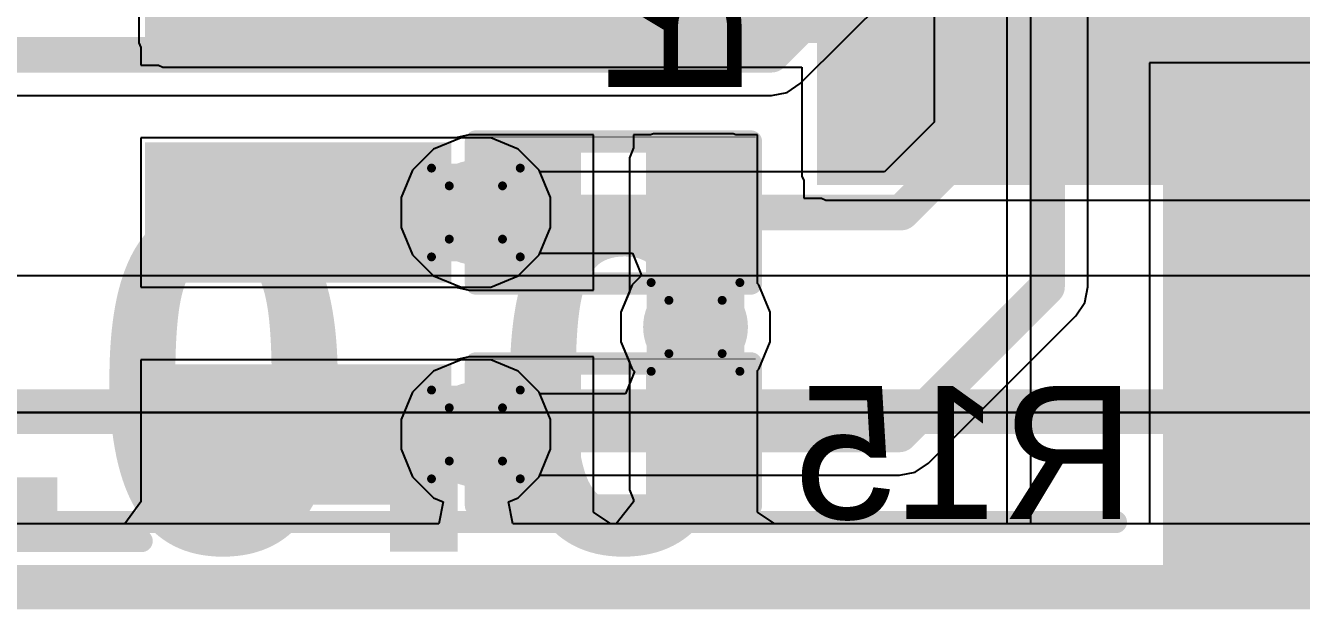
# Model space of a CAD drawing. Header units: inches. Extents: x -6 to 5433, y -4 to 5447.
# Drawn here: x 34.29 to 41.59, y -3.63 to -0.29 of the extents above; entities that cross this region are included whole.
import ezdxf

# ---------------------------------------------------------------- set-up
doc = ezdxf.new("R2010")
doc.units = ezdxf.units.IN
for name, color, linetype in [('Board_outline', 216, 'Continuous'), ('Bottom Layer', 5, 'Continuous'), ('Bottom Overlay', 54, 'Continuous'), ('Bottom Paste', 16, 'Continuous'), ('Bottom Solder', 6, 'Continuous'), ('Drill Drawing', 1, 'Continuous'), ('Ground', 16, 'Continuous'), ('Mechanical 4', 56, 'Continuous'), ('Power', 76, 'Continuous'), ('Top Layer', 1, 'Continuous'), ('Top Overlay', 2, 'Continuous'), ('Top Paste', 8, 'Continuous'), ('Top Solder', 216, 'Continuous'), ('Via Holes', 16, 'Continuous')]:
    doc.layers.add(name, color=color, linetype=linetype)
doc.styles.add('Arial', font='', dxfattribs={"height": 0.2})
doc.styles.add('Arial_Bold', font='', dxfattribs={"height": 0.2})
doc.styles.get('Arial').set_extended_font_data('Arial')
doc.styles.get('Arial_Bold').set_extended_font_data('Arial', bold=True)

# ---------------------------------------------------------------- blocks, each defined once
blk = doc.blocks.new('SOIC_8_0_154___3_90___W______B_25')
at = {"layer": 'Bottom Layer'}
for points in [[(3.475, 0.935), (3.475, 0.335), (1.925, 0.335), (1.925, 0.935)], [(3.475, -0.335), (3.475, -0.935), (1.925, -0.935), (1.925, -0.335)], [(3.475, -1.605), (3.475, -2.205), (1.925, -2.205), (1.925, -1.605)]]:
    blk.add_hatch(color=5, dxfattribs=at).paths.add_polyline_path(points)
at = {"layer": 'Bottom Paste'}
for points in [[(3.475, 0.935), (3.475, 0.335), (1.925, 0.335), (1.925, 0.935)], [(3.475, -0.335), (3.475, -0.935), (1.925, -0.935), (1.925, -0.335)], [(3.475, -1.605), (3.475, -2.205), (1.925, -2.205), (1.925, -1.605)]]:
    blk.add_hatch(color=16, dxfattribs=at).paths.add_polyline_path(points)
at = {"layer": 'Bottom Solder'}
for points in [[(3.5766, 1.0366), (3.5766, 0.2334), (1.8234, 0.2334), (1.8234, 1.0366)], [(3.5766, -0.2334), (3.5766, -1.0366), (1.8234, -1.0366), (1.8234, -0.2334)], [(3.5766, -1.5034), (3.5766, -2.3066), (1.8234, -2.3066), (1.8234, -1.5034)]]:
    blk.add_hatch(color=6, dxfattribs=at).paths.add_polyline_path(points)
at = {"layer": 'Bottom Overlay'}
blk.add_lwpolyline([(-1.8288, -2.5146, 0.127, 0.127, 0), (1.8034, -2.5146, 0.127, 0.127, 0)], format="xyseb", dxfattribs=at)
blk.add_lwpolyline([(1.7716, -2.5146, 0.0635, 0.0635, 1), (1.8352, -2.5146, 0.0635, 0.0635, 1)], format="xyseb", close=True, dxfattribs=at)
blk = doc.blocks.new('R___0402_B_28')
at = {"layer": 'Bottom Layer'}
for points in [[(-0.2413, 0.3175), (-0.2413, -0.3175), (-0.6985, -0.3175), (-0.6985, 0.3175)], [(0.6985, 0.3175), (0.6985, -0.3175), (0.2413, -0.3175), (0.2413, 0.3175)]]:
    blk.add_hatch(color=5, dxfattribs=at).paths.add_polyline_path(points)
at = {"layer": 'Bottom Paste'}
for points in [[(-0.2413, 0.3175), (-0.2413, -0.3175), (-0.6985, -0.3175), (-0.6985, 0.3175)], [(0.6985, 0.3175), (0.6985, -0.3175), (0.2413, -0.3175), (0.2413, 0.3175)]]:
    blk.add_hatch(color=16, dxfattribs=at).paths.add_polyline_path(points)
at = {"layer": 'Bottom Solder'}
for points in [[(-0.1863, 0.3725), (-0.1863, -0.3725), (-0.7535, -0.3725), (-0.7535, 0.3725)], [(0.7535, 0.3725), (0.7535, -0.3725), (0.1863, -0.3725), (0.1863, 0.3725)]]:
    blk.add_hatch(color=6, dxfattribs=at).paths.add_polyline_path(points)
at = {"layer": 'Bottom Overlay'}
for points in [[(-0.7874, -0.4064, 0.127, 0.127, 0), (-0.7874, 0.4064, 0.127, 0.127, 0)], [(-0.7874, 0.4064, 0.127, 0.127, 0), (0.7874, 0.4064, 0.127, 0.127, 0)], [(0.7874, -0.4064, 0.127, 0.127, 0), (0.7874, 0.4064, 0.127, 0.127, 0)], [(-0.8128, 0.4318, 0.00323, 0.00323, 0), (0.8128, 0.4318, 0.00323, 0.00323, 0)], [(-0.7874, -0.4064, 0.127, 0.127, 0), (0.7874, -0.4064, 0.127, 0.127, 0)]]:
    blk.add_lwpolyline(points, format="xyseb", dxfattribs=at)
for points in [[(-0.8191, 0.4064, 0.0635, 0.0635, 1), (-0.7556, 0.4064, 0.0635, 0.0635, 1)], [(-0.8191, 0.4064, 0.0635, 0.0635, 1), (-0.7556, 0.4064, 0.0635, 0.0635, 1)], [(0.7556, 0.4064, 0.0635, 0.0635, 1), (0.8191, 0.4064, 0.0635, 0.0635, 1)], [(0.7556, 0.4064, 0.0635, 0.0635, 1), (0.8191, 0.4064, 0.0635, 0.0635, 1)], [(-0.8136, 0.4318, 0.00161, 0.00161, 1), (-0.812, 0.4318, 0.00161, 0.00161, 1)], [(0.812, 0.4318, 0.00161, 0.00161, 1), (0.8136, 0.4318, 0.00161, 0.00161, 1)], [(-0.8191, -0.4064, 0.0635, 0.0635, 1), (-0.7556, -0.4064, 0.0635, 0.0635, 1)], [(-0.8191, -0.4064, 0.0635, 0.0635, 1), (-0.7556, -0.4064, 0.0635, 0.0635, 1)], [(0.7556, -0.4064, 0.0635, 0.0635, 1), (0.8191, -0.4064, 0.0635, 0.0635, 1)], [(0.7556, -0.4064, 0.0635, 0.0635, 1), (0.8191, -0.4064, 0.0635, 0.0635, 1)]]:
    blk.add_lwpolyline(points, format="xyseb", close=True, dxfattribs=at)
blk = doc.blocks.new('R___0402_B_29')
at = {"layer": 'Bottom Layer'}
for points in [[(-0.2413, 0.3175), (-0.2413, -0.3175), (-0.6985, -0.3175), (-0.6985, 0.3175)], [(0.6985, 0.3175), (0.6985, -0.3175), (0.2413, -0.3175), (0.2413, 0.3175)]]:
    blk.add_hatch(color=5, dxfattribs=at).paths.add_polyline_path(points)
at = {"layer": 'Bottom Paste'}
for points in [[(-0.2413, 0.3175), (-0.2413, -0.3175), (-0.6985, -0.3175), (-0.6985, 0.3175)], [(0.6985, 0.3175), (0.6985, -0.3175), (0.2413, -0.3175), (0.2413, 0.3175)]]:
    blk.add_hatch(color=16, dxfattribs=at).paths.add_polyline_path(points)
at = {"layer": 'Bottom Solder'}
for points in [[(-0.1863, 0.3725), (-0.1863, -0.3725), (-0.7535, -0.3725), (-0.7535, 0.3725)], [(0.7535, 0.3725), (0.7535, -0.3725), (0.1863, -0.3725), (0.1863, 0.3725)]]:
    blk.add_hatch(color=6, dxfattribs=at).paths.add_polyline_path(points)
at = {"layer": 'Bottom Overlay'}
for points in [[(-0.7874, -0.4064, 0.127, 0.127, 0), (-0.7874, 0.4064, 0.127, 0.127, 0)], [(-0.7874, 0.4064, 0.127, 0.127, 0), (0.7874, 0.4064, 0.127, 0.127, 0)], [(0.7874, -0.4064, 0.127, 0.127, 0), (0.7874, 0.4064, 0.127, 0.127, 0)], [(-0.8128, 0.4318, 0.00323, 0.00323, 0), (0.8128, 0.4318, 0.00323, 0.00323, 0)], [(-0.7874, -0.4064, 0.127, 0.127, 0), (0.7874, -0.4064, 0.127, 0.127, 0)]]:
    blk.add_lwpolyline(points, format="xyseb", dxfattribs=at)
for points in [[(-0.8191, 0.4064, 0.0635, 0.0635, 1), (-0.7556, 0.4064, 0.0635, 0.0635, 1)], [(-0.8191, 0.4064, 0.0635, 0.0635, 1), (-0.7556, 0.4064, 0.0635, 0.0635, 1)], [(0.7556, 0.4064, 0.0635, 0.0635, 1), (0.8191, 0.4064, 0.0635, 0.0635, 1)], [(0.7556, 0.4064, 0.0635, 0.0635, 1), (0.8191, 0.4064, 0.0635, 0.0635, 1)], [(-0.8136, 0.4318, 0.00161, 0.00161, 1), (-0.812, 0.4318, 0.00161, 0.00161, 1)], [(0.812, 0.4318, 0.00161, 0.00161, 1), (0.8136, 0.4318, 0.00161, 0.00161, 1)], [(-0.8191, -0.4064, 0.0635, 0.0635, 1), (-0.7556, -0.4064, 0.0635, 0.0635, 1)], [(-0.8191, -0.4064, 0.0635, 0.0635, 1), (-0.7556, -0.4064, 0.0635, 0.0635, 1)], [(0.7556, -0.4064, 0.0635, 0.0635, 1), (0.8191, -0.4064, 0.0635, 0.0635, 1)], [(0.7556, -0.4064, 0.0635, 0.0635, 1), (0.8191, -0.4064, 0.0635, 0.0635, 1)]]:
    blk.add_lwpolyline(points, format="xyseb", close=True, dxfattribs=at)
blk = doc.blocks.new('MY_927_02_B_30')
at = {"layer": 'Bottom Layer'}
blk.add_hatch(color=5, dxfattribs=at).paths.add_polyline_path([(4.7, 2.25), (8.2, 2.25), (8.2, -2.25), (4.7, -2.25)])
at = {"layer": 'Bottom Paste'}
blk.add_hatch(color=16, dxfattribs=at).paths.add_polyline_path([(4.7, 2.25), (8.2, 2.25), (8.2, -2.25), (4.7, -2.25)])
at = {"layer": 'Bottom Solder'}
blk.add_hatch(color=6, dxfattribs=at).paths.add_polyline_path([(4.6492, 2.3008), (8.2508, 2.3008), (8.2508, -2.3008), (4.6492, -2.3008)])
blk = doc.blocks.new('SM08B_GHS_TB_LF__SN__156')
at = {"layer": 'Top Layer'}
blk.add_hatch(color=1, dxfattribs=at).paths.add_polyline_path([(5.62, -0.2499), (6.83, -0.2499), (6.83, -2.9499), (5.62, -2.9499)])
at = {"layer": 'Top Paste'}
blk.add_hatch(color=8, dxfattribs=at).paths.add_polyline_path([(5.62, -0.2499), (6.83, -0.2499), (6.83, -2.9499), (5.62, -2.9499)])
at = {"layer": 'Top Solder'}
blk.add_hatch(color=216, dxfattribs=at).paths.add_polyline_path([(5.57, -0.1999), (6.88, -0.1999), (6.88, -3), (5.57, -3)])
at = {"layer": 'Top Overlay'}
blk.add_lwpolyline([(-5.389, -2.7501, 0.1274, 0.1274, 0), (5.2999, -2.7501, 0.1274, 0.1274, 0)], format="xyseb", dxfattribs=at)
blk.add_lwpolyline([(5.268, -2.7501, 0.0637, 0.0637, 1), (5.3317, -2.7501, 0.0637, 0.0637, 1)], format="xyseb", close=True, dxfattribs=at)

msp = doc.modelspace()

# ---------------------------------------------------------------- hatches: boundary and pattern name
at = {"layer": 'Bottom Layer'}
for points in [[(38.8723, -1.1519), (43.4594, -1.1519), (43.4594, 3.3481), (38.8723, 3.3481)], [(35.0771, -0.3905), (39.243, -0.3905), (39.243, 0.2095), (35.0771, 0.2095)], [(38.3418, -1.0469), (37.8848, -1.0469), (37.8848, -2.948), (38.3418, -2.948)]]:
    msp.add_hatch(color=5, dxfattribs=at).paths.add_polyline_path(points)
h = msp.add_hatch(color=5, dxfattribs=at)
edge = h.paths.add_edge_path()
edge.add_arc((36.8688, -1.3605), 0.3, 0, 360)
h = msp.add_hatch(color=5, dxfattribs=at)
edge = h.paths.add_edge_path()
edge.add_arc((38.1261, -2.0155), 0.3, 0, 360)
h = msp.add_hatch(color=5, dxfattribs=at)
edge = h.paths.add_edge_path()
edge.add_arc((36.8688, -2.6305), 0.3, 0, 360)
at = {"layer": 'Ground'}
h = msp.add_hatch(color=16, dxfattribs=at)
edge = h.paths.add_edge_path()
edge.add_arc((36.8688, -1.3605), 0.3, 0, 360)
h = msp.add_hatch(color=16, dxfattribs=at)
edge = h.paths.add_edge_path()
edge.add_arc((38.1261, -2.0155), 0.3, 0, 360)
h = msp.add_hatch(color=16, dxfattribs=at)
edge = h.paths.add_edge_path()
edge.add_arc((36.8688, -2.6305), 0.3, 0, 360)
at = {"layer": 'Power'}
h = msp.add_hatch(color=76, dxfattribs=at)
edge = h.paths.add_edge_path()
edge.add_arc((36.8688, -1.3605), 0.3, 0, 360)
h = msp.add_hatch(color=76, dxfattribs=at)
edge = h.paths.add_edge_path()
edge.add_arc((38.1261, -2.0155), 0.3, 0, 360)
h = msp.add_hatch(color=76, dxfattribs=at)
edge = h.paths.add_edge_path()
edge.add_arc((36.8688, -2.6305), 0.3, 0, 360)
at = {"layer": 'Top Layer'}
h = msp.add_hatch(color=1, dxfattribs=at)
edge = h.paths.add_edge_path()
edge.add_arc((36.8688, -1.3605), 0.3, 0, 360)
h = msp.add_hatch(color=1, dxfattribs=at)
edge = h.paths.add_edge_path()
edge.add_arc((38.1261, -2.0155), 0.3, 0, 360)
h = msp.add_hatch(color=1, dxfattribs=at)
edge = h.paths.add_edge_path()
edge.add_arc((36.8688, -2.6305), 0.3, 0, 360)
at = {"layer": 'Via Holes'}
h = msp.add_hatch(color=7, dxfattribs=at)
edge = h.paths.add_edge_path()
edge.add_arc((36.8688, -1.3605), 0.15, 0, 360)
h = msp.add_hatch(color=7, dxfattribs=at)
edge = h.paths.add_edge_path()
edge.add_arc((38.1261, -2.0155), 0.15, 0, 360)
h = msp.add_hatch(color=7, dxfattribs=at)
edge = h.paths.add_edge_path()
edge.add_arc((36.8688, -2.6305), 0.15, 0, 360)

# ---------------------------------------------------------------- linework, layer by layer
at = {"layer": 'Board_outline'}
msp.add_lwpolyline([(-4.9266, -3.505, 0.254, 0.254, 0), (66.0734, -3.505, 0.254, 0.254, 0)], format="xyseb", dxfattribs=at)
at = {"layer": 'Bottom Layer'}
for p, q in [((34.9396, 0.2095), (34.9396, -0.3905)), ((34.9396, -0.3905), (34.9501, -0.4158)), ((34.9501, -0.4158), (34.9501, -0.5175)), ((34.9501, -0.5175), (35.0518, -0.5175)), ((35.0518, -0.5175), (35.0771, -0.528)), ((35.0771, -0.528), (38.7348, -0.528)), ((38.7348, -0.528), (38.7348, -1.1519)), ((36.7541, -0.9335), (34.9501, -0.9335)), ((34.9501, -0.9335), (34.9501, -1.7875)), ((36.8307, -0.916), (36.7541, -0.9335)), ((36.7541, -0.9335), (36.7541, -0.9335)), ((36.8307, -0.916), (36.8307, -0.916)), ((37.5419, -0.916), (36.8307, -0.916)), ((37.5419, -1.805), (37.5419, -0.916)), ((37.8688, -0.916), (37.7705, -0.916)), ((37.7705, -0.916), (37.7705, -0.9908)), ((37.8848, -0.9094), (37.8688, -0.916)), ((38.3418, -0.9094), (37.8848, -0.9094)), ((38.3577, -0.916), (38.3418, -0.9094)), ((38.4817, -0.916), (38.3577, -0.916)), ((38.4817, -1.7673), (38.4817, -0.916)), ((37.7705, -0.9908), (37.7473, -1.0469)), ((37.7473, -1.0469), (37.7473, -1.8143)), ((38.7348, -1.1519), (38.7453, -1.1772)), ((38.7453, -1.1772), (38.7453, -1.2789)), ((38.7453, -1.2789), (38.847, -1.2789)), ((38.847, -1.2789), (38.8723, -1.2894)), ((38.8723, -1.2894), (43.4594, -1.2894)), ((34.9501, -1.7875), (36.7541, -1.7875)), ((36.7541, -1.7875), (36.7541, -1.7875)), ((36.7541, -1.7875), (36.8307, -1.805)), ((36.8307, -1.805), (36.8307, -1.805)), ((36.8307, -1.805), (36.8738, -1.805)), ((36.8738, -1.805), (37.5419, -1.805)), ((37.7473, -1.8143), (37.6991, -1.9306)), ((38.4881, -1.7737), (38.4817, -1.7673)), ((38.5531, -1.9306), (38.4881, -1.7737)), ((37.6991, -1.9306), (37.6991, -2.1005)), ((38.5531, -2.1005), (38.5531, -1.9306)), ((37.6991, -2.1005), (37.7473, -2.2168)), ((38.4881, -2.2574), (38.5531, -2.1005)), ((36.8307, -2.186), (36.7541, -2.2035)), ((37.5419, -2.186), (36.8307, -2.186)), ((36.8307, -2.186), (36.8307, -2.186)), ((37.5419, -3.0155), (37.5419, -2.186)), ((36.7541, -2.2035), (34.9501, -2.2035)), ((34.9501, -2.2035), (34.9501, -3.0155)), ((36.7541, -2.2035), (36.7541, -2.2035)), ((37.7473, -2.2168), (37.7473, -2.948)), ((38.4817, -2.2638), (38.4881, -2.2574)), ((38.4817, -3.0155), (38.4817, -2.2638)), ((37.7473, -2.948), (37.7705, -3.0041)), ((34.9501, -3.0155), (34.8583, -3.1425)), ((37.5419, -3.075), (37.5419, -3.0155)), ((37.7705, -3.0155), (37.6715, -3.1425)), ((37.7705, -3.0041), (37.7705, -3.0155)), ((38.4817, -3.075), (38.4817, -3.0155)), ((37.641, -3.1425), (37.5419, -3.075)), ((38.5808, -3.1425), (38.4817, -3.075)), ((34.8583, -3.1425), (31.4459, -3.1425)), ((37.6715, -3.1425), (37.641, -3.1425)), ((55.3678, -3.1425), (38.5808, -3.1425))]:
    msp.add_line(p, q, dxfattribs=at)
for points in [[(35.8521, -1.3605, 0.2032, 0.2032, 0), (36.8688, -1.3605, 0.2032, 0.2032, 0)], [(36.8688, -1.3605, 0.2032, 0.2032, 0), (37.1863, -1.3605, 0.2032, 0.2032, 0)], [(35.8521, -2.6305, 0.2032, 0.2032, 0), (36.8688, -2.6305, 0.2032, 0.2032, 0)], [(36.8688, -2.6305, 0.2032, 0.2032, 0), (37.1863, -2.6305, 0.2032, 0.2032, 0)]]:
    msp.add_lwpolyline(points, format="xyseb", dxfattribs=at)
for points in [[(35.8013, -1.3605, 0.1016, 0.1016, 1), (35.9029, -1.3605, 0.1016, 0.1016, 1)], [(36.818, -1.3605, 0.1016, 0.1016, 1), (36.9196, -1.3605, 0.1016, 0.1016, 1)], [(36.818, -1.3605, 0.1016, 0.1016, 1), (36.9196, -1.3605, 0.1016, 0.1016, 1)], [(37.1355, -1.3605, 0.1016, 0.1016, 1), (37.2371, -1.3605, 0.1016, 0.1016, 1)], [(35.8013, -2.6305, 0.1016, 0.1016, 1), (35.9029, -2.6305, 0.1016, 0.1016, 1)], [(36.818, -2.6305, 0.1016, 0.1016, 1), (36.9196, -2.6305, 0.1016, 0.1016, 1)], [(36.818, -2.6305, 0.1016, 0.1016, 1), (36.9196, -2.6305, 0.1016, 0.1016, 1)], [(37.1355, -2.6305, 0.1016, 0.1016, 1), (37.2371, -2.6305, 0.1016, 0.1016, 1)]]:
    msp.add_lwpolyline(points, format="xyseb", close=True, dxfattribs=at)
at = {"layer": 'Drill Drawing'}
for points in [[(36.6148, -1.1065, 0.0508, 0.0508, 0), (37.1228, -1.1065, 0.0508, 0.0508, 0)], [(36.6148, -1.6145, 0.0508, 0.0508, 0), (36.6148, -1.1065, 0.0508, 0.0508, 0)], [(37.1228, -1.6145, 0.0508, 0.0508, 0), (37.1228, -1.1065, 0.0508, 0.0508, 0)], [(36.7164, -1.2081, 0.0508, 0.0508, 0), (37.0212, -1.2081, 0.0508, 0.0508, 0)], [(36.7164, -1.5129, 0.0508, 0.0508, 0), (36.7164, -1.2081, 0.0508, 0.0508, 0)], [(37.0212, -1.5129, 0.0508, 0.0508, 0), (37.0212, -1.2081, 0.0508, 0.0508, 0)], [(36.7164, -1.5129, 0.0508, 0.0508, 0), (37.0212, -1.5129, 0.0508, 0.0508, 0)], [(36.6148, -1.6145, 0.0508, 0.0508, 0), (37.1228, -1.6145, 0.0508, 0.0508, 0)], [(37.8721, -1.7615, 0.0508, 0.0508, 0), (38.3801, -1.7615, 0.0508, 0.0508, 0)], [(37.8721, -2.2695, 0.0508, 0.0508, 0), (37.8721, -1.7615, 0.0508, 0.0508, 0)], [(38.3801, -2.2695, 0.0508, 0.0508, 0), (38.3801, -1.7615, 0.0508, 0.0508, 0)], [(37.9737, -1.8631, 0.0508, 0.0508, 0), (38.2785, -1.8631, 0.0508, 0.0508, 0)], [(37.9737, -2.1679, 0.0508, 0.0508, 0), (37.9737, -1.8631, 0.0508, 0.0508, 0)], [(38.2785, -2.1679, 0.0508, 0.0508, 0), (38.2785, -1.8631, 0.0508, 0.0508, 0)], [(37.9737, -2.1679, 0.0508, 0.0508, 0), (38.2785, -2.1679, 0.0508, 0.0508, 0)], [(37.8721, -2.2695, 0.0508, 0.0508, 0), (38.3801, -2.2695, 0.0508, 0.0508, 0)], [(36.6148, -2.3765, 0.0508, 0.0508, 0), (37.1228, -2.3765, 0.0508, 0.0508, 0)], [(36.6148, -2.8845, 0.0508, 0.0508, 0), (36.6148, -2.3765, 0.0508, 0.0508, 0)], [(37.1228, -2.8845, 0.0508, 0.0508, 0), (37.1228, -2.3765, 0.0508, 0.0508, 0)], [(36.7164, -2.4781, 0.0508, 0.0508, 0), (37.0212, -2.4781, 0.0508, 0.0508, 0)], [(36.7164, -2.7829, 0.0508, 0.0508, 0), (36.7164, -2.4781, 0.0508, 0.0508, 0)], [(37.0212, -2.7829, 0.0508, 0.0508, 0), (37.0212, -2.4781, 0.0508, 0.0508, 0)], [(36.7164, -2.7829, 0.0508, 0.0508, 0), (37.0212, -2.7829, 0.0508, 0.0508, 0)], [(36.6148, -2.8845, 0.0508, 0.0508, 0), (37.1228, -2.8845, 0.0508, 0.0508, 0)]]:
    msp.add_lwpolyline(points, format="xyseb", dxfattribs=at)
for points in [[(36.6021, -1.1065, 0.0254, 0.0254, 1), (36.6275, -1.1065, 0.0254, 0.0254, 1)], [(36.6021, -1.1065, 0.0254, 0.0254, 1), (36.6275, -1.1065, 0.0254, 0.0254, 1)], [(37.1101, -1.1065, 0.0254, 0.0254, 1), (37.1355, -1.1065, 0.0254, 0.0254, 1)], [(37.1101, -1.1065, 0.0254, 0.0254, 1), (37.1355, -1.1065, 0.0254, 0.0254, 1)], [(36.7037, -1.2081, 0.0254, 0.0254, 1), (36.7291, -1.2081, 0.0254, 0.0254, 1)], [(36.7037, -1.2081, 0.0254, 0.0254, 1), (36.7291, -1.2081, 0.0254, 0.0254, 1)], [(37.0085, -1.2081, 0.0254, 0.0254, 1), (37.0339, -1.2081, 0.0254, 0.0254, 1)], [(37.0085, -1.2081, 0.0254, 0.0254, 1), (37.0339, -1.2081, 0.0254, 0.0254, 1)], [(36.7037, -1.5129, 0.0254, 0.0254, 1), (36.7291, -1.5129, 0.0254, 0.0254, 1)], [(36.7037, -1.5129, 0.0254, 0.0254, 1), (36.7291, -1.5129, 0.0254, 0.0254, 1)], [(37.0085, -1.5129, 0.0254, 0.0254, 1), (37.0339, -1.5129, 0.0254, 0.0254, 1)], [(37.0085, -1.5129, 0.0254, 0.0254, 1), (37.0339, -1.5129, 0.0254, 0.0254, 1)], [(36.6021, -1.6145, 0.0254, 0.0254, 1), (36.6275, -1.6145, 0.0254, 0.0254, 1)], [(36.6021, -1.6145, 0.0254, 0.0254, 1), (36.6275, -1.6145, 0.0254, 0.0254, 1)], [(37.1101, -1.6145, 0.0254, 0.0254, 1), (37.1355, -1.6145, 0.0254, 0.0254, 1)], [(37.1101, -1.6145, 0.0254, 0.0254, 1), (37.1355, -1.6145, 0.0254, 0.0254, 1)], [(37.8594, -1.7615, 0.0254, 0.0254, 1), (37.8848, -1.7615, 0.0254, 0.0254, 1)], [(37.8594, -1.7615, 0.0254, 0.0254, 1), (37.8848, -1.7615, 0.0254, 0.0254, 1)], [(38.3674, -1.7615, 0.0254, 0.0254, 1), (38.3928, -1.7615, 0.0254, 0.0254, 1)], [(38.3674, -1.7615, 0.0254, 0.0254, 1), (38.3928, -1.7615, 0.0254, 0.0254, 1)], [(37.961, -1.8631, 0.0254, 0.0254, 1), (37.9864, -1.8631, 0.0254, 0.0254, 1)], [(37.961, -1.8631, 0.0254, 0.0254, 1), (37.9864, -1.8631, 0.0254, 0.0254, 1)], [(38.2658, -1.8631, 0.0254, 0.0254, 1), (38.2912, -1.8631, 0.0254, 0.0254, 1)], [(38.2658, -1.8631, 0.0254, 0.0254, 1), (38.2912, -1.8631, 0.0254, 0.0254, 1)], [(37.961, -2.1679, 0.0254, 0.0254, 1), (37.9864, -2.1679, 0.0254, 0.0254, 1)], [(37.961, -2.1679, 0.0254, 0.0254, 1), (37.9864, -2.1679, 0.0254, 0.0254, 1)], [(38.2658, -2.1679, 0.0254, 0.0254, 1), (38.2912, -2.1679, 0.0254, 0.0254, 1)], [(38.2658, -2.1679, 0.0254, 0.0254, 1), (38.2912, -2.1679, 0.0254, 0.0254, 1)], [(37.8594, -2.2695, 0.0254, 0.0254, 1), (37.8848, -2.2695, 0.0254, 0.0254, 1)], [(37.8594, -2.2695, 0.0254, 0.0254, 1), (37.8848, -2.2695, 0.0254, 0.0254, 1)], [(38.3674, -2.2695, 0.0254, 0.0254, 1), (38.3928, -2.2695, 0.0254, 0.0254, 1)], [(38.3674, -2.2695, 0.0254, 0.0254, 1), (38.3928, -2.2695, 0.0254, 0.0254, 1)], [(36.6021, -2.3765, 0.0254, 0.0254, 1), (36.6275, -2.3765, 0.0254, 0.0254, 1)], [(36.6021, -2.3765, 0.0254, 0.0254, 1), (36.6275, -2.3765, 0.0254, 0.0254, 1)], [(37.1101, -2.3765, 0.0254, 0.0254, 1), (37.1355, -2.3765, 0.0254, 0.0254, 1)], [(37.1101, -2.3765, 0.0254, 0.0254, 1), (37.1355, -2.3765, 0.0254, 0.0254, 1)], [(36.7037, -2.4781, 0.0254, 0.0254, 1), (36.7291, -2.4781, 0.0254, 0.0254, 1)], [(36.7037, -2.4781, 0.0254, 0.0254, 1), (36.7291, -2.4781, 0.0254, 0.0254, 1)], [(37.0085, -2.4781, 0.0254, 0.0254, 1), (37.0339, -2.4781, 0.0254, 0.0254, 1)], [(37.0085, -2.4781, 0.0254, 0.0254, 1), (37.0339, -2.4781, 0.0254, 0.0254, 1)], [(36.7037, -2.7829, 0.0254, 0.0254, 1), (36.7291, -2.7829, 0.0254, 0.0254, 1)], [(36.7037, -2.7829, 0.0254, 0.0254, 1), (36.7291, -2.7829, 0.0254, 0.0254, 1)], [(37.0085, -2.7829, 0.0254, 0.0254, 1), (37.0339, -2.7829, 0.0254, 0.0254, 1)], [(37.0085, -2.7829, 0.0254, 0.0254, 1), (37.0339, -2.7829, 0.0254, 0.0254, 1)], [(36.6021, -2.8845, 0.0254, 0.0254, 1), (36.6275, -2.8845, 0.0254, 0.0254, 1)], [(36.6021, -2.8845, 0.0254, 0.0254, 1), (36.6275, -2.8845, 0.0254, 0.0254, 1)], [(37.1101, -2.8845, 0.0254, 0.0254, 1), (37.1355, -2.8845, 0.0254, 0.0254, 1)], [(37.1101, -2.8845, 0.0254, 0.0254, 1), (37.1355, -2.8845, 0.0254, 0.0254, 1)]]:
    msp.add_lwpolyline(points, format="xyseb", close=True, dxfattribs=at)
at = {"layer": 'Ground'}
for p, q in [((40.3717, -1.7861), (40.3717, 3.8566)), ((38.7259, -0.6227), (39.3655, 0.0169)), ((39.4925, -0.0357), (39.4925, -0.8433)), ((38.6503, -0.6733), (38.7259, -0.6227)), ((17.5521, -0.691), (38.5611, -0.691)), ((38.5611, -0.691), (38.6503, -0.6733)), ((39.4925, -0.8433), (39.2084, -1.1274)), ((36.7839, -0.9335), (36.627, -0.9985)), ((36.9538, -0.9335), (36.7839, -0.9335)), ((37.1107, -0.9985), (36.9538, -0.9335)), ((36.627, -0.9985), (36.5068, -1.1186)), ((37.2308, -1.1186), (37.1107, -0.9985)), ((36.5068, -1.1186), (36.4418, -1.2756)), ((37.2345, -1.1274), (37.2308, -1.1186)), ((39.2084, -1.1274), (37.2345, -1.1274)), ((36.4418, -1.2756), (36.4418, -1.4454)), ((36.4418, -1.4454), (36.5068, -1.6024)), ((36.5068, -1.6024), (36.627, -1.7225)), ((37.1107, -1.7225), (37.2308, -1.6024)), ((37.2308, -1.6024), (37.2345, -1.5936)), ((37.2345, -1.5936), (37.7646, -1.5936)), ((37.7646, -1.5936), (37.8172, -1.7206)), ((36.627, -1.7225), (36.7839, -1.7875)), ((36.9538, -1.7875), (37.1107, -1.7225)), ((37.8172, -1.7206), (37.7641, -1.7737)), ((36.7839, -1.7875), (36.9538, -1.7875)), ((37.7641, -1.7737), (37.6991, -1.9306)), ((40.354, -1.8753), (40.3717, -1.7861)), ((40.3034, -1.9509), (40.354, -1.8753)), ((37.6991, -1.9306), (37.6991, -2.1005)), ((39.4591, -2.7953), (40.3034, -1.9509)), ((37.6991, -2.1005), (37.7641, -2.2574)), ((36.7839, -2.2035), (36.627, -2.2685)), ((36.9538, -2.2035), (36.7839, -2.2035)), ((37.1107, -2.2685), (36.9538, -2.2035)), ((37.7641, -2.2574), (37.7771, -2.2704)), ((36.627, -2.2685), (36.5068, -2.3886)), ((37.2308, -2.3886), (37.1107, -2.2685)), ((37.7771, -2.2704), (37.7245, -2.3974)), ((36.5068, -2.3886), (36.4418, -2.5456)), ((37.2345, -2.3974), (37.2308, -2.3886)), ((37.7245, -2.3974), (37.2345, -2.3974)), ((36.4418, -2.5456), (36.4418, -2.7154)), ((36.4418, -2.7154), (36.5068, -2.8724)), ((39.2943, -2.8636), (39.3835, -2.8458)), ((39.3835, -2.8458), (39.4591, -2.7953)), ((36.5068, -2.8724), (36.627, -2.9925)), ((37.1107, -2.9925), (37.2308, -2.8724)), ((37.2308, -2.8724), (37.2345, -2.8636)), ((37.2345, -2.8636), (39.2943, -2.8636)), ((36.627, -2.9925), (36.6824, -3.0155)), ((37.0552, -3.0155), (37.1107, -2.9925)), ((36.6824, -3.0155), (36.6572, -3.1425)), ((37.0805, -3.1425), (37.0552, -3.0155)), ((36.6572, -3.1425), (23.4537, -3.1425)), ((56.8118, -3.1425), (37.0805, -3.1425))]:
    msp.add_line(p, q, dxfattribs=at)
for points in [[(40.1386, -1.7861, 0.2032, 0.2032, 0), (40.1386, 3.8566, 0.2032, 0.2032, 0)], [(39.7256, -0.9398, 0.2032, 0.2032, 0), (39.7256, 3.6856, 0.2032, 0.2032, 0)], [(38.5611, -0.4579, 0.2032, 0.2032, 0), (39.2521, 0.2331, 0.2032, 0.2032, 0)], [(17.5521, -0.4579, 0.2032, 0.2032, 0), (38.5611, -0.4579, 0.2032, 0.2032, 0)], [(39.3049, -1.3605, 0.2032, 0.2032, 0), (39.7256, -0.9398, 0.2032, 0.2032, 0)], [(36.8688, -1.3605, 0.2032, 0.2032, 0), (39.3049, -1.3605, 0.2032, 0.2032, 0)], [(39.2943, -2.6305, 0.2032, 0.2032, 0), (40.1386, -1.7861, 0.2032, 0.2032, 0)], [(36.8688, -2.6305, 0.2032, 0.2032, 0), (39.2943, -2.6305, 0.2032, 0.2032, 0)]]:
    msp.add_lwpolyline(points, format="xyseb", dxfattribs=at)
for points in [[(38.5103, -0.4579, 0.1016, 0.1016, 1), (38.6119, -0.4579, 0.1016, 0.1016, 1)], [(38.5103, -0.4579, 0.1016, 0.1016, 1), (38.6119, -0.4579, 0.1016, 0.1016, 1)], [(39.6748, -0.9398, 0.1016, 0.1016, 1), (39.7764, -0.9398, 0.1016, 0.1016, 1)], [(39.6748, -0.9398, 0.1016, 0.1016, 1), (39.7764, -0.9398, 0.1016, 0.1016, 1)], [(36.818, -1.3605, 0.1016, 0.1016, 1), (36.9196, -1.3605, 0.1016, 0.1016, 1)], [(39.2541, -1.3605, 0.1016, 0.1016, 1), (39.3557, -1.3605, 0.1016, 0.1016, 1)], [(39.2541, -1.3605, 0.1016, 0.1016, 1), (39.3557, -1.3605, 0.1016, 0.1016, 1)], [(40.0878, -1.7861, 0.1016, 0.1016, 1), (40.1894, -1.7861, 0.1016, 0.1016, 1)], [(40.0878, -1.7861, 0.1016, 0.1016, 1), (40.1894, -1.7861, 0.1016, 0.1016, 1)], [(36.818, -2.6305, 0.1016, 0.1016, 1), (36.9196, -2.6305, 0.1016, 0.1016, 1)], [(39.2435, -2.6305, 0.1016, 0.1016, 1), (39.3451, -2.6305, 0.1016, 0.1016, 1)], [(39.2435, -2.6305, 0.1016, 0.1016, 1), (39.3451, -2.6305, 0.1016, 0.1016, 1)]]:
    msp.add_lwpolyline(points, format="xyseb", close=True, dxfattribs=at)
at = {"layer": 'Mechanical 4'}
for points in [[(27.0021, -1.7221, 0.0127, 0.0127, 0), (45.2521, -1.7221, 0.0127, 0.0127, 0)], [(-2.5, -2.5, 0.254, 0.254, 0), (67.5, -2.5, 0.254, 0.254, 0)], [(-2.5028, -2.505, 0.0127, 0.0127, 0), (67.4972, -2.505, 0.0127, 0.0127, 0)]]:
    msp.add_lwpolyline(points, format="xyseb", dxfattribs=at)
at = {"layer": 'Power'}
for p, q in [((36.7839, -0.9335), (36.627, -0.9985)), ((36.9538, -0.9335), (36.7839, -0.9335)), ((37.1107, -0.9985), (36.9538, -0.9335)), ((36.627, -0.9985), (36.5068, -1.1186)), ((37.2308, -1.1186), (37.1107, -0.9985)), ((36.5068, -1.1186), (36.4418, -1.2756)), ((37.2958, -1.2756), (37.2308, -1.1186)), ((36.4418, -1.2756), (36.4418, -1.4454)), ((37.2958, -1.4454), (37.2958, -1.2756)), ((36.4418, -1.4454), (36.5068, -1.6024)), ((37.2308, -1.6024), (37.2958, -1.4454)), ((36.5068, -1.6024), (36.627, -1.7225)), ((37.1107, -1.7225), (37.2308, -1.6024)), ((36.627, -1.7225), (36.7839, -1.7875)), ((36.9538, -1.7875), (37.1107, -1.7225)), ((36.7839, -1.7875), (36.9538, -1.7875)), ((36.7839, -2.2035), (36.627, -2.2685)), ((36.9538, -2.2035), (36.7839, -2.2035)), ((37.1107, -2.2685), (36.9538, -2.2035)), ((36.627, -2.2685), (36.5068, -2.3886)), ((37.2308, -2.3886), (37.1107, -2.2685)), ((36.5068, -2.3886), (36.4418, -2.5456)), ((37.2958, -2.5456), (37.2308, -2.3886)), ((36.4418, -2.5456), (36.4418, -2.7154)), ((37.2958, -2.7154), (37.2958, -2.5456)), ((36.4418, -2.7154), (36.5068, -2.8724)), ((37.2308, -2.8724), (37.2958, -2.7154)), ((36.5068, -2.8724), (36.627, -2.9925)), ((37.1107, -2.9925), (37.2308, -2.8724)), ((36.627, -2.9925), (36.6824, -3.0155)), ((37.0552, -3.0155), (37.1107, -2.9925)), ((36.6824, -3.0155), (36.6572, -3.1425)), ((37.0805, -3.1425), (37.0552, -3.0155)), ((36.6572, -3.1425), (23.4537, -3.1425)), ((56.0944, -3.1425), (37.0805, -3.1425))]:
    msp.add_line(p, q, dxfattribs=at)
at = {"layer": 'Top Layer'}
for p, q in [((39.9073, 2.0684), (39.9073, -3.1425)), ((40.0447, -3.1425), (40.0447, 2.0684)), ((42.1894, -0.5045), (40.7254, -0.5045)), ((40.7254, -0.5045), (40.7254, -3.1425)), ((36.7839, -0.9335), (36.627, -0.9985)), ((36.9538, -0.9335), (36.7839, -0.9335)), ((37.1107, -0.9985), (36.9538, -0.9335)), ((36.627, -0.9985), (36.5068, -1.1186)), ((37.2308, -1.1186), (37.1107, -0.9985)), ((36.5068, -1.1186), (36.4418, -1.2756)), ((37.2958, -1.2756), (37.2308, -1.1186)), ((36.4418, -1.2756), (36.4418, -1.4454)), ((37.2958, -1.4454), (37.2958, -1.2756)), ((36.4418, -1.4454), (36.5068, -1.6024)), ((37.2308, -1.6024), (37.2958, -1.4454)), ((36.5068, -1.6024), (36.627, -1.7225)), ((37.1107, -1.7225), (37.2308, -1.6024)), ((36.627, -1.7225), (36.7839, -1.7875)), ((36.9538, -1.7875), (37.1107, -1.7225)), ((36.7839, -1.7875), (36.9538, -1.7875)), ((36.7839, -2.2035), (36.627, -2.2685)), ((36.9538, -2.2035), (36.7839, -2.2035)), ((37.1107, -2.2685), (36.9538, -2.2035)), ((36.627, -2.2685), (36.5068, -2.3886)), ((37.2308, -2.3886), (37.1107, -2.2685)), ((36.5068, -2.3886), (36.4418, -2.5456)), ((37.2958, -2.5456), (37.2308, -2.3886)), ((36.4418, -2.5456), (36.4418, -2.7154)), ((37.2958, -2.7154), (37.2958, -2.5456)), ((36.4418, -2.7154), (36.5068, -2.8724)), ((37.2308, -2.8724), (37.2958, -2.7154)), ((36.5068, -2.8724), (36.627, -2.9925)), ((37.1107, -2.9925), (37.2308, -2.8724)), ((36.627, -2.9925), (36.6824, -3.0155)), ((37.0552, -3.0155), (37.1107, -2.9925)), ((36.6824, -3.0155), (36.6572, -3.1425)), ((37.0805, -3.1425), (37.0552, -3.0155)), ((36.6572, -3.1425), (31.1572, -3.1425)), ((39.9073, -3.1425), (37.0805, -3.1425)), ((40.7254, -3.1425), (40.0447, -3.1425))]:
    msp.add_line(p, q, dxfattribs=at)

# ---------------------------------------------------------------- block references
at = {"rotation": 180}
msp.add_blockref('MY_927_02_B_30', (47.0722, 1.0981), dxfattribs=at)
for name, p in [('SM08B_GHS_TB_LF__SN__156', (35.2324, -0.3815)), ('SOIC_8_0_154___3_90___W______B_25', (33.1521, -0.7255)), ('R___0402_B_29', (37.6562, -1.3605)), ('R___0402_B_28', (37.6562, -2.6305))]:
    msp.add_blockref(name, p)

# ---------------------------------------------------------------- texts
at = {"layer": 'Bottom Overlay', "style": 'Arial', "text_generation_flag": 2}
msp.add_text('R14', height=0.762, rotation=270, dxfattribs=at).set_placement((37.6278, -0.7298))
msp.add_text('R15', height=0.762, dxfattribs=at).set_placement((40.6424, -3.1145))
at = {"layer": 'Top Overlay', "style": 'Arial_Bold'}
msp.add_text('POWER MODULE V.10.0.0', height=1.968, rotation=360, dxfattribs=at).set_placement((4.4196, -3.302))

doc.saveas('drawing.dxf')
